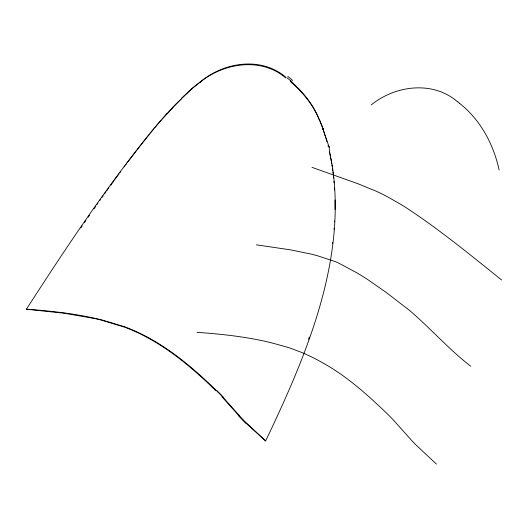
<?xml version="1.0" encoding="UTF-8"?>
<svg xmlns="http://www.w3.org/2000/svg" width="528" height="528" viewBox="0 0 528 528"><rect width="100%" height="100%" fill="white"/><g stroke="black" fill="none" stroke-linecap="round" stroke-linejoin="round"><path stroke-width="0.79" d="M335.023 209.451L335.016 199.967M329.188 147.213L322.918 128.891M329.188 147.385L329.71 152.757M334.508 221.918L334.567 221.008M333.953 229.264L334.033 228.334M332.363 243.52L332.488 242.543M308.53 339.293L309.276 337.121M246.642 423.746L265.637 440.933C305.818 356.71 346.922 260.957 332.198 165.284M201.366 81.583L201.782 80.962M93.687 318.391L64.449 313.276L26.4 309.197C66.376 247.342 107.098 185.698 153.879 128.713M80.81 227.924L82.203 225.885M84.513 222.526L85.892 220.519M88.169 217.219L89.529 215.246M94.024 208.791L95.792 206.263M97.126 204.362L97.997 203.115M99.752 200.633L100.624 199.393M101.917 197.564L103.217 195.736M104.504 193.921L105.778 192.133M106.63 190.938L107.481 189.743M107.963 189.077L108.92 187.744M110.84 185.071L114.147 180.503M115.078 179.223L117.401 176.035M117.803 175.481L119.011 173.837M119.81 172.748L120.608 171.666M124.146 166.881L124.925 165.832M125.697 164.795L126.469 163.759M127.241 162.736L128.39 161.205M128.766 160.703L136.792 150.163M137.28 149.536L142.705 142.58M143.088 142.085L146.916 137.28M147.292 136.805L149.523 134.039M150.381 132.898L158.096 123.677M154.704 127.684L161.165 120.087M158.888 122.747L174.326 105.62L191.248 89.305A152.387 60.727 -59.7 0 1 200.488 81.741C224.459 62.957 260.977 56.899 285.714 77.88M162.175 118.919L167.092 113.342M181.645 98.056L192.397 88.163L200.092 82.249M202.224 80.474L202.303 80.401A19.364 14.17 58.5 0 1 202.64 80.144C225.872 61.862 261.598 56.905 285.483 76.943M371.257 104.881C395.327 85.345 432.881 80.441 457.446 101.719M328.363 146.87L329.182 146.421M26.4 309.197C48.84 310.814 71.3 313.13 93.304 317.948A138.778 44.035 24.2 0 1 102.828 320.225L124.423 326.687A41.679 13.226 24.2 0 1 128.786 328.383C162.499 341.926 190.846 365.521 216.539 390.7A273.953 86.929 24.2 0 1 222.763 396.997L239.798 416.097A218.671 69.386 24.2 0 0 244.464 421.087L265.637 440.933M197.168 332.336C219.608 333.953 242.075 336.27 264.073 341.088A138.778 44.035 24.2 0 1 273.603 343.365L289.43 347.846L302.339 352.697A76.758 24.354 24.2 0 1 306.108 354.367L307.375 354.948A68.02 21.582 24.2 0 1 317.929 360.175L323.572 363.284A83.14 26.38 24.2 0 1 329.538 366.808C350.849 379.804 369.455 396.66 387.374 413.906A272.481 86.46 24.2 0 1 392.588 419.153L410.573 439.237A218.671 69.386 24.2 0 0 415.232 444.226L436.405 464.079M256.397 244.84L290.301 249.817L311.322 254.126A90.823 28.816 24.2 0 1 318.146 255.961L335.405 261.664A27.496 8.725 24.2 0 1 338.455 262.97L357.298 273.068A122.8 38.966 24.2 0 1 367.877 279.668L386.08 292.347L408.223 309.375A136.171 43.21 24.2 0 1 411.959 312.477C431.957 329.987 449.684 349.998 470.791 366.28M200.488 81.741L201.234 81.847M103.138 320.668L124.463 327.103A40.616 12.712 24.3 0 1 128.72 328.766C162.142 342.269 190.205 365.719 215.774 390.621M312.028 167.363L357.72 183.652L376.405 191.301A66.455 21.087 24.2 0 1 382.298 194.099A61.624 19.556 24.2 0 1 387.473 196.759L400.831 204.376A86.216 27.357 24.2 0 1 404.719 206.758C438.669 228.862 470.026 254.668 501.6 279.979M459.492 103.31C480.46 119.764 493.502 144.197 499.132 170.016M290.657 81.787C302.617 92.09 312.979 104.544 319.07 119.222M290.248 80.711C302.452 91.463 313.361 104.3 319.242 119.618M221.991 396.865L239.059 415.84M319.255 119.335L319.414 120.014M319.433 119.731L319.585 120.41M319.605 120.133L323.143 129.155M319.777 120.542L321.856 125.684M321.941 125.908L323.057 128.918M322.832 128.66L323.228 129.393M323.004 129.129L326.746 140.884M326.825 141.161L326.944 141.59M328.013 145.517L328.284 146.566M329.591 152.064L329.762 152.836M329.974 153.8L330.139 154.579M330.224 154.961L330.389 155.734M330.469 156.123L330.627 156.895M330.825 157.865L330.983 158.644M331.056 159.034L331.208 159.812M331.28 160.202L331.505 161.37M331.577 161.759L331.716 162.538M330.191 155.496L329.743 152.955M330.264 155.892L330.653 158.044M330.792 158.822L331.142 160.783M331.789 162.934L331.927 163.713M331.993 164.109L332.132 164.888M331.313 161.766L331.577 163.337M331.835 164.908L332.086 166.485M332.389 168.465L332.673 170.452M332.891 172.042L333.148 174.035M333.439 176.444L333.623 178.055M333.953 181.289L334.099 182.912M334.488 187.829L334.62 189.895M167.171 113.87A197.914 80.949 -60.2 0 1 181.658 98.571M200.079 82.19A9.867 6.97 89.6 0 1 200.343 82.064M200.396 81.939A5.92 4.019 -82.5 0 1 200.838 81.807M246.068 423.647A223.271 69.755 24.4 0 1 238.511 415.721M217.074 390.839A273.53 84.896 24.5 0 1 223.252 397.109M93.575 318.252A138.402 44.233 24.4 0 1 103.039 320.529M286.79 77.669A48.53 20.275 21.2 0 1 291.746 81.721M201.854 81.068A8.177 5.63 76 0 1 202.277 80.566M287.839 76.395A46.715 21.344 19.5 0 1 292.624 80.507M457.558 101.699A43.963 17.82 21.8 0 1 459.611 103.297"/></g></svg>
